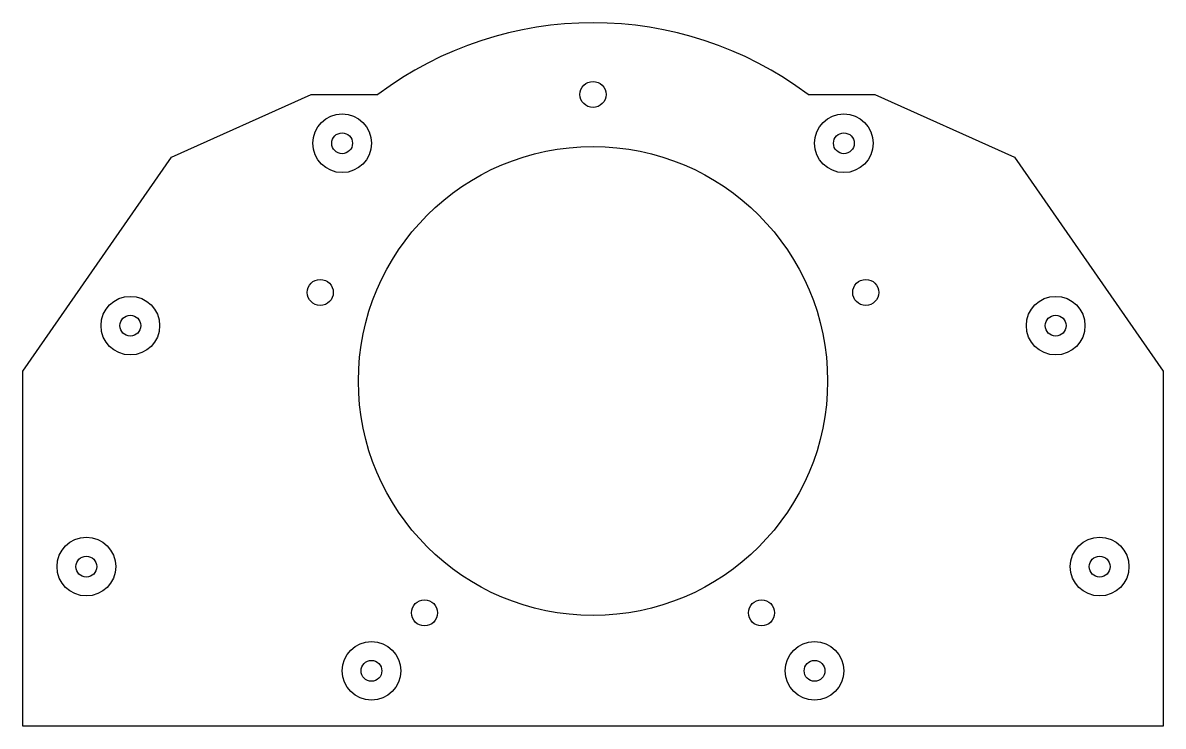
# Model space of a CAD drawing. Header units: inches. Extents: x 0 to 175, y 0 to 108.
import ezdxf

# ---------------------------------------------------------------- set-up
doc = ezdxf.new("R2010")
doc.units = ezdxf.units.IN
doc.header["$MEASUREMENT"] = 0
doc.layers.add('PLATTE_2', color=5, linetype='Continuous')

msp = doc.modelspace()

# ---------------------------------------------------------------- linework, layer by layer
at = {"layer": 'PLATTE_2'}
for p, q in [((22.82, 87.35), (44.25, 97)), ((44.25, 97), (54.5, 97)), ((120.5, 97), (130.75, 97)), ((130.75, 97), (152.18, 87.35)), ((0, 54.5), (22.82, 87.35)), ((152.18, 87.35), (175, 54.5)), ((0, 0), (0, 54.5)), ((175, 54.5), (175, 0)), ((175, 0), (0, 0))]:
    msp.add_line(p, q, dxfattribs=at)
for centre, radius in [((87.5, 97), 2), ((49, 89.5), 4.5), ((126, 89.5), 4.5), ((49, 89.5), 1.6), ((126, 89.5), 1.6), ((87.5, 53), 36), ((45.65, 66.6), 2), ((129.35, 66.6), 2), ((16.5, 61.5), 4.5), ((158.5, 61.5), 4.5), ((16.5, 61.5), 1.6), ((158.5, 61.5), 1.6), ((9.75, 24.5), 4.5), ((165.25, 24.5), 4.5), ((9.75, 24.5), 1.6), ((165.25, 24.5), 1.6), ((61.64, 17.4), 2), ((113.36, 17.4), 2), ((53.5, 8.5), 4.5), ((121.5, 8.5), 4.5), ((53.5, 8.5), 1.6), ((121.5, 8.5), 1.6)]:
    msp.add_circle(centre, radius, dxfattribs=at)
msp.add_arc((87.5, 53), 55, 53.1301, 126.8699, dxfattribs=at)

doc.saveas('drawing.dxf')
